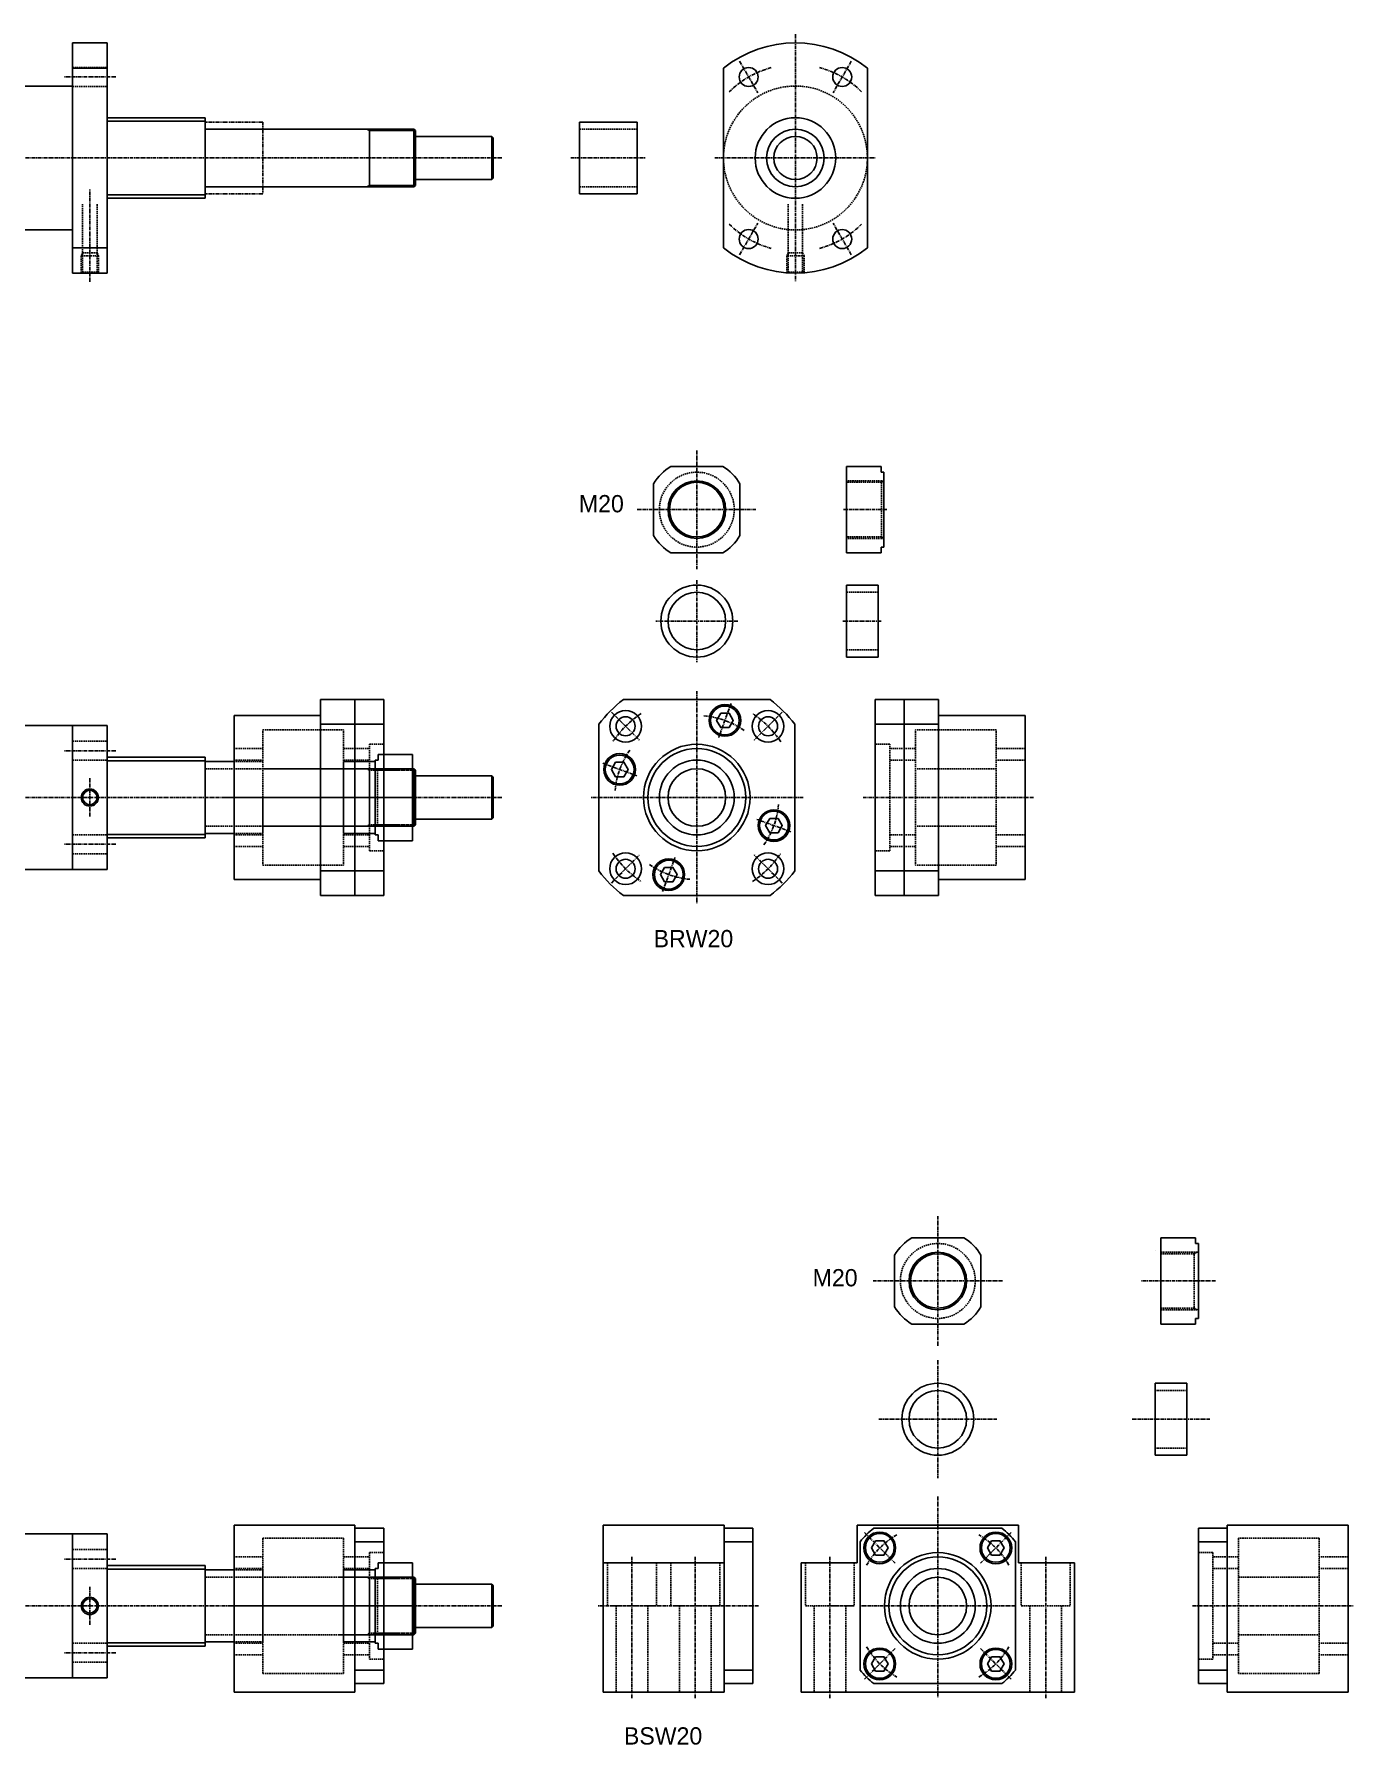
# Model space of a CAD drawing. Extents: x -198 to 719, y -556 to 40.
# Drawn here: x 261 to 719, y -555 to 40 of the extents above; entities that cross this region are included whole.
import ezdxf

# ---------------------------------------------------------------- set-up
doc = ezdxf.new("R2010")
doc.units = 0
for name, pattern in [('CENTER', [2, 1.25, -0.25, 0.25, -0.25]), ('DASHED', [0.75, 0.5, -0.25]), ('PHANTOM', [2.5, 1.25, -0.25, 0.25, -0.25, 0.25, -0.25])]:
    doc.linetypes.add(name, pattern=pattern)
doc.layers.get('0').update_dxf_attribs({"linetype": 'CONTINUOUS'})
doc.layers.add('CENTER', color=1, linetype='CENTER')

# ---------------------------------------------------------------- blocks, each defined once
blk = doc.blocks.new('BSW20')
at = {"color": 7, "linetype": 'CONTINUOUS'}
for p, q in [((0, 27), (0, -27)), ((0, 27), (10, 27)), ((10, 28), (10, -30)), ((10, 28), (52, 28)), ((52, 28), (52, -30)), ((0, 22.27), (10, 22.27)), ((0, -22.27), (10, -22.27)), ((0, -27), (10, -27)), ((10, -30), (52, -30))]:
    blk.add_line(p, q, dxfattribs=at)
at = {"color": 3, "linetype": 'DASHED'}
for p, q in [((0, 18.5), (5, 18.5)), ((5, 18.5), (5, -18.5)), ((14, 23.5), (14, -23.5)), ((42, 23.5), (14, 23.5)), ((42, 23.5), (42, -23.5)), ((14, 17), (5, 17)), ((14, 13), (5, 13)), ((52, 17), (42, 17)), ((52, 13), (42, 13)), ((14, 10), (42, 10)), ((14, -10), (42, -10)), ((14, -13), (5, -13)), ((14, -17), (5, -17)), ((52, -13), (42, -13)), ((52, -17), (42, -17)), ((0, -18.5), (5, -18.5)), ((42, -23.5), (14, -23.5))]:
    blk.add_line(p, q, dxfattribs=at)
at = {"layer": 'CENTER', "color": 1, "linetype": 'CENTER'}
blk.add_line((-2, 0), (54, 0), dxfattribs=at)
blk = doc.blocks.new('BRW20')
at = {"color": 7, "linetype": 'CONTINUOUS'}
for p, q in [((0, 34), (0, -34)), ((22, 34), (0, 34)), ((10, -34), (10, 34)), ((22, -34), (22, 34)), ((22, 25.5), (0, 25.5)), ((22, 28.5), (52, 28.5)), ((52, 0), (52, 28.5)), ((52, 0), (52, -28.5)), ((22, -25.5), (0, -25.5)), ((22, -28.5), (52, -28.5)), ((22, -34), (0, -34))]:
    blk.add_line(p, q, dxfattribs=at)
at = {"color": 3, "linetype": 'DASHED'}
for p, q in [((5, 18.5), (0, 18.5)), ((5, -18.5), (5, 18.5)), ((14, 0), (14, 23.5)), ((42, 23.5), (14, 23.5)), ((42, 0), (42, 23.5)), ((14, 17), (5, 17)), ((14, 13), (5, 13)), ((52, 17), (42, 17)), ((52, 13), (42, 13)), ((42, 10), (14, 10)), ((14, 0), (14, -23.5)), ((42, 0), (42, -23.5)), ((42, -10), (14, -10)), ((14, -13), (5, -13)), ((14, -17), (5, -17)), ((52, -13), (42, -13)), ((52, -17), (42, -17)), ((5, -18.5), (0, -18.5)), ((42, -23.5), (14, -23.5))]:
    blk.add_line(p, q, dxfattribs=at)
at = {"layer": 'CENTER', "color": 1, "linetype": 'CENTER'}
blk.add_line((55, 0), (-4.21, 0), dxfattribs=at)
blk = doc.blocks.new('M20NAT-V')
at = {"color": 7, "linetype": 'CONTINUOUS'}
for p, q in [((12, 15), (0, 15)), ((0, 15), (0, -15)), ((12, 15), (12, 13)), ((13, 13), (12, 13)), ((13, 13), (13, -13)), ((12, -15), (0, -15)), ((12, -15), (12, -13)), ((13, -13), (12, -13))]:
    blk.add_line(p, q, dxfattribs=at)
at = {"color": 3, "linetype": 'DASHED'}
for p, q in [((13, 10), (0, 10)), ((12.13, 9.5), (0, 9.5)), ((12.13, 9.5), (13, 10)), ((12.13, 9.5), (12.13, -9.5)), ((12.13, -9.5), (0, -9.5)), ((13, -10), (0, -10)), ((12.13, -9.5), (13, -10))]:
    blk.add_line(p, q, dxfattribs=at)
at = {"layer": 'CENTER', "color": 1, "linetype": 'CENTER'}
blk.add_line((14, 0), (-1, 0), dxfattribs=at)
blk = doc.blocks.new('BSSZ2806')
at = {"color": 7, "linetype": 'CONTINUOUS'}
for p, q in [((0, 40), (-12, 40)), ((-12, 40), (-12, -40)), ((0, -40), (0, 40)), ((0, 31.22), (-12, 31.22)), ((-65, 25), (-65, -25)), ((-12, 25), (-65, 25)), ((-247.9, 13.5), (-247.4, 14)), ((-247.9, 13.5), (-247.9, -13.5)), ((-65, 14), (-247.4, 14)), ((-247.4, 14), (-247.4, -14)), ((0, 14), (34.1, 14)), ((34.1, 14), (34.1, -14)), ((34.1, 13.5), (34.1, -13.5)), ((-265.4, 10), (-265.9, 9.5)), ((-265.9, 9.5), (-265.9, -9.5)), ((-265.9, 7), (-265.9, -7)), ((-265.4, 10), (-265.4, -10)), ((-263.25, 10), (-265.4, 10)), ((-263.25, 10), (-263.25, -10)), ((-261.9, 9.5), (-263.25, 9.5)), ((-261.9, 10), (-261.9, -10)), ((-248.2, 10), (-261.9, 10)), ((106.6, 10), (34.4, 10)), ((105.6, 10), (80.26, 10)), ((91.1, 10), (91.1, -10)), ((106.6, 10), (106.6, -10)), ((107.1, 9.5), (106.6, 10)), ((107.1, 9.5), (107.1, -9.5)), ((133.6, 7.5), (107.1, 7.5)), ((133.6, 7.5), (133.6, -7.5)), ((134.1, 7), (133.6, 7.5)), ((134.1, 7), (134.1, -7)), ((-265.9, -9.5), (-265.4, -10)), ((-263.25, -10), (-265.4, -10)), ((-261.9, -9.5), (-263.25, -9.5)), ((-248.2, -10), (-261.9, -10)), ((106.6, -10), (34.4, -10)), ((105.6, -10), (80.26, -10)), ((107.1, -9.5), (106.6, -10)), ((133.6, -7.5), (107.1, -7.5)), ((134.1, -7), (133.6, -7.5)), ((-247.9, -13.5), (-247.4, -14)), ((-65, -14), (-247.4, -14)), ((0, -14), (34.1, -14)), ((-65, -25), (-12, -25)), ((-12, -31.22), (0, -31.22)), ((-12, -40), (0, -40))]:
    blk.add_line(p, q, dxfattribs=at)
at = {"color": 3, "linetype": 'DASHED'}
for p, q in [((-12, 31.45), (0, 31.45)), ((-12, 24.85), (0, 24.85)), ((-8.5, -39.62), (-8.5, -16.06)), ((-3.5, -16.06), (-3.5, -39.62)), ((-9, -34), (-8.5, -33)), ((-9, -39.87), (-9, -34)), ((-3, -34), (-9, -34)), ((-8.5, -33), (-3.5, -33)), ((-3.5, -33), (-3, -34)), ((-3, -34), (-3, -39.89)), ((-8.5, -39.62), (-8.86, -39.9)), ((-3.5, -39.62), (-8.5, -39.62)), ((-3.14, -39.9), (-3.5, -39.62))]:
    blk.add_line(p, q, dxfattribs=at)
at = {"color": 3, "linetype": 'CONTINUOUS'}
for p, q in [((-65, 12.8), (-247.9, 12.8)), ((0, 12.8), (34.1, 12.8)), ((91.1, 9.5), (90.23, 10)), ((107.1, 9.5), (91.1, 9.5)), ((91.1, -9.5), (90.23, -10)), ((107.1, -9.5), (91.1, -9.5)), ((-65, -12.8), (-247.9, -12.8)), ((0, -12.8), (34.1, -12.8))]:
    blk.add_line(p, q, dxfattribs=at)
at = {"color": 3, "linetype": 'PHANTOM'}
for p, q in [((54.1, 12.5), (34.1, 12.5)), ((54.1, 12.5), (54.1, -12.5)), ((54.1, -12.5), (34.1, -12.5))]:
    blk.add_line(p, q, dxfattribs=at)
at = {"color": 7, "linetype": 'CONTINUOUS'}
for centre, start, end in [((-248.2, 10.3), 270, 0), ((34.4, 10.3), 180, 270), ((-248.2, -10.3), 0, 90), ((34.4, -10.3), 90, 180)]:
    blk.add_arc(centre, 0.3, start, end, dxfattribs=at)
at = {"color": 0, "linetype": 'BYBLOCK'}
for p in [(-65, 25), (-65, -25)]:
    blk.add_point(p, dxfattribs=at)
at = {"layer": 'CENTER', "color": 1, "linetype": 'CENTER'}
for p, q in [((3, 28.15), (-15, 28.15)), ((137.1, 0), (-273.4, 0)), ((-6, -43), (-6, -10.77))]:
    blk.add_line(p, q, dxfattribs=at)
blk = doc.blocks.new('SP20')
at = {"color": 7, "linetype": 'CONTINUOUS'}
for p, q in [((0, 12.5), (0, -12.5)), ((11, 12.5), (0, 12.5)), ((11, -12.5), (11, 12.5)), ((11, -12.5), (0, -12.5))]:
    blk.add_line(p, q, dxfattribs=at)
at = {"color": 3, "linetype": 'DASHED'}
for p, q in [((0, 10), (11, 10)), ((0, -10), (11, -10))]:
    blk.add_line(p, q, dxfattribs=at)
at = {"layer": 'CENTER', "color": 1, "linetype": 'CENTER'}
blk.add_line((-1.25, 0), (12.25, 0), dxfattribs=at)
blk = doc.blocks.new('BSSZ2806-3')
at = {"color": 7, "linetype": 'CONTINUOUS'}
for p, q in [((-12, 25), (-65, 25)), ((-65, 25), (-65, -25)), ((-12, 25), (-12, -25)), ((0, 25), (-12, 25)), ((0, -25), (0, 25)), ((-65, 14), (-244.9, 14)), ((0, 14), (34.1, 14)), ((34.1, 14), (34.1, -14)), ((34.1, 13.5), (34.1, -13.5)), ((44.1, 12.5), (34.1, 12.5)), ((-265.4, 10), (-265.9, 9.5)), ((-265.9, 9.5), (-265.9, -9.5)), ((-265.9, 7), (-265.9, -7)), ((-265.4, 10), (-265.4, -10)), ((-265.4, 10), (-264.9, 10)), ((106.6, 10), (106.1, 10)), ((106.6, 10), (106.6, -10)), ((107.1, 9.5), (106.6, 10)), ((107.1, 9.5), (107.1, -9.5)), ((133.6, 7.5), (107.1, 7.5)), ((133.6, 7.5), (133.6, -7.5)), ((134.1, 7), (133.6, 7.5)), ((134.1, 7), (134.1, -7)), ((-265.9, -9.5), (-265.4, -10)), ((-265.4, -10), (-264.9, -10)), ((106.6, -10), (106.1, -10)), ((107.1, -9.5), (106.6, -10)), ((133.6, -7.5), (107.1, -7.5)), ((134.1, -7), (133.6, -7.5)), ((-65, -14), (-244.9, -14)), ((0, -14), (34.1, -14)), ((44.1, -12.5), (34.1, -12.5)), ((-65, -25), (-12, -25)), ((0, -25), (-12, -25))]:
    blk.add_line(p, q, dxfattribs=at)
at = {"color": 3, "linetype": 'DASHED'}
for p, q in [((-12, 19.55), (0, 19.55)), ((-247.9, 13.5), (-247.4, 14)), ((-247.9, 13.5), (-247.9, -13.5)), ((-247.4, 14), (-247.4, -14)), ((-244.9, 14), (-247.4, 14)), ((-12, 12.95), (0, 12.95)), ((54.1, 12.5), (44.1, 12.5)), ((54.1, 12.5), (54.1, -12.5)), ((-263.25, 10), (-264.9, 10)), ((-263.25, 10), (-263.25, -10)), ((-261.9, 9.5), (-263.25, 9.5)), ((-261.9, 10), (-261.9, -10)), ((-248.2, 10), (-261.9, 10)), ((54.1, 10), (34.4, 10)), ((106.1, 10), (54.1, 10)), ((105.6, 10), (80.26, 10)), ((91.1, 9.5), (90.23, 10)), ((91.1, 10), (91.1, -10)), ((107.1, 9.5), (91.1, 9.5)), ((-263.25, -10), (-264.9, -10)), ((-261.9, -9.5), (-263.25, -9.5)), ((-248.2, -10), (-261.9, -10)), ((54.1, -10), (34.4, -10)), ((106.1, -10), (54.1, -10)), ((105.6, -10), (80.26, -10)), ((91.1, -9.5), (90.23, -10)), ((107.1, -9.5), (91.1, -9.5)), ((-247.9, -13.5), (-247.4, -14)), ((-244.9, -14), (-247.4, -14)), ((-12, -12.95), (0, -12.95)), ((54.1, -12.5), (44.1, -12.5)), ((-12, -19.55), (0, -19.55))]:
    blk.add_line(p, q, dxfattribs=at)
at = {"color": 3, "linetype": 'CONTINUOUS'}
for p, q in [((-65, 12.8), (-247.9, 12.8)), ((0, 12.8), (34.1, 12.8)), ((-65, -12.8), (-247.9, -12.8)), ((0, -12.8), (34.1, -12.8))]:
    blk.add_line(p, q, dxfattribs=at)
blk.add_circle((-6, 0), 3, dxfattribs=at)
at = {"color": 7, "linetype": 'CONTINUOUS'}
blk.add_circle((-6, 0), 2.5, dxfattribs=at)
at = {"color": 3, "linetype": 'DASHED'}
for centre, start, end in [((-248.2, 10.3), 270, 0), ((-248.2, -10.3), 0, 90)]:
    blk.add_arc(centre, 0.3, start, end, dxfattribs=at)
at = {"color": 7, "linetype": 'CONTINUOUS'}
for centre, start, end in [((34.4, 10.3), 180, 270), ((34.4, -10.3), 90, 180)]:
    blk.add_arc(centre, 0.3, start, end, dxfattribs=at)
at = {"color": 0, "linetype": 'BYBLOCK'}
for p in [(-65, 25), (-65, -25)]:
    blk.add_point(p, dxfattribs=at)
at = {"layer": 'CENTER', "color": 1, "linetype": 'CENTER'}
for p, q in [((3, 16.25), (-15, 16.25)), ((-6, 6.68), (-6, -6.68)), ((137.1, 0), (-273.4, 0)), ((3, -16.25), (-15, -16.25))]:
    blk.add_line(p, q, dxfattribs=at)
blk = doc.blocks.new('BSSZ2806-2')
at = {"color": 7, "linetype": 'CONTINUOUS'}
for p, q in [((-12, 25), (-65, 25)), ((-65, 25), (-65, -25)), ((-12, 25), (-12, -25)), ((0, 25), (-12, 25)), ((0, -25), (0, 25)), ((-65, 14), (-241.9, 14)), ((0, 14), (34.1, 14)), ((34.1, 14), (34.1, -14)), ((34.1, 13.5), (34.1, -13.5)), ((44.1, 12.5), (34.1, 12.5)), ((106.6, 10), (106.1, 10)), ((106.6, 10), (106.6, -10)), ((107.1, 9.5), (106.6, 10)), ((107.1, 9.5), (107.1, -9.5)), ((133.6, 7.5), (107.1, 7.5)), ((133.6, 7.5), (133.6, -7.5)), ((134.1, 7), (133.6, 7.5)), ((134.1, 7), (134.1, -7)), ((106.6, -10), (106.1, -10)), ((107.1, -9.5), (106.6, -10)), ((133.6, -7.5), (107.1, -7.5)), ((134.1, -7), (133.6, -7.5)), ((-65, -14), (-241.9, -14)), ((0, -14), (34.1, -14)), ((44.1, -12.5), (34.1, -12.5)), ((-65, -25), (-12, -25)), ((0, -25), (-12, -25))]:
    blk.add_line(p, q, dxfattribs=at)
at = {"color": 3, "linetype": 'DASHED'}
for p, q in [((-12, 19.55), (0, 19.55)), ((-247.9, 13.5), (-247.4, 14)), ((-247.9, 13.5), (-247.9, -13.5)), ((-247.4, 14), (-247.4, -14)), ((-241.9, 14), (-247.4, 14)), ((-12, 12.95), (0, 12.95)), ((54.1, 12.5), (44.1, 12.5)), ((54.1, 12.5), (54.1, -12.5)), ((-265.4, 10), (-265.9, 9.5)), ((-265.9, 9.5), (-265.9, -9.5)), ((-265.9, 7), (-265.9, -7)), ((-265.4, 10), (-265.4, -10)), ((-263.25, 10), (-265.4, 10)), ((-263.25, 10), (-263.25, -10)), ((-261.9, 9.5), (-263.25, 9.5)), ((-261.9, 10), (-261.9, -10)), ((-248.2, 10), (-261.9, 10)), ((54.1, 10), (34.4, 10)), ((106.1, 10), (54.1, 10)), ((105.6, 10), (80.26, 10)), ((91.1, 9.5), (90.23, 10)), ((91.1, 10), (91.1, -10)), ((107.1, 9.5), (91.1, 9.5)), ((-265.9, -9.5), (-265.4, -10)), ((-263.25, -10), (-265.4, -10)), ((-261.9, -9.5), (-263.25, -9.5)), ((-248.2, -10), (-261.9, -10)), ((54.1, -10), (34.4, -10)), ((106.1, -10), (54.1, -10)), ((105.6, -10), (80.26, -10)), ((91.1, -9.5), (90.23, -10)), ((107.1, -9.5), (91.1, -9.5)), ((-247.9, -13.5), (-247.4, -14)), ((-241.9, -14), (-247.4, -14)), ((-12, -12.95), (0, -12.95)), ((54.1, -12.5), (44.1, -12.5)), ((-12, -19.55), (0, -19.55))]:
    blk.add_line(p, q, dxfattribs=at)
at = {"color": 3, "linetype": 'CONTINUOUS'}
for p, q in [((-65, 12.8), (-247.9, 12.8)), ((0, 12.8), (34.1, 12.8)), ((-65, -12.8), (-247.9, -12.8)), ((0, -12.8), (34.1, -12.8))]:
    blk.add_line(p, q, dxfattribs=at)
blk.add_circle((-6, 0), 3, dxfattribs=at)
at = {"color": 7, "linetype": 'CONTINUOUS'}
blk.add_circle((-6, 0), 2.5, dxfattribs=at)
at = {"color": 3, "linetype": 'DASHED'}
for centre, start, end in [((-248.2, 10.3), 270, 0), ((-248.2, -10.3), 0, 90)]:
    blk.add_arc(centre, 0.3, start, end, dxfattribs=at)
at = {"color": 7, "linetype": 'CONTINUOUS'}
for centre, start, end in [((34.4, 10.3), 180, 270), ((34.4, -10.3), 90, 180)]:
    blk.add_arc(centre, 0.3, start, end, dxfattribs=at)
at = {"color": 0, "linetype": 'BYBLOCK'}
for p in [(-65, 25), (-65, -25)]:
    blk.add_point(p, dxfattribs=at)
at = {"layer": 'CENTER', "color": 1, "linetype": 'CENTER'}
for p, q in [((3, 16.25), (-15, 16.25)), ((-6, 6.68), (-6, -6.68)), ((137.1, 0), (-273.4, 0)), ((3, -16.25), (-15, -16.25))]:
    blk.add_line(p, q, dxfattribs=at)

msp = doc.modelspace()

# ---------------------------------------------------------------- linework, layer by layer
at = {"color": 7, "linetype": 'CONTINUOUS'}
for p, q in [((500, -34.64), (500, 27.81)), ((550, 27.81), (550, -34.64)), ((450, -15.91), (450, 9.09)), ((450, 9.09), (470, 9.09)), ((470, 9.09), (470, -15.91)), ((470, -15.91), (450, -15.91)), ((481.73, -110.56), (499.76, -110.56)), ((475.74, -134.58), (475.74, -116.55)), ((505.74, -116.55), (505.74, -134.58)), ((499.76, -140.56), (481.73, -140.56)), ((490.74, -140.56), (490.74, -140.56)), ((495.25, -140.56), (495.25, -140.56)), ((465.24, -191.56), (516.24, -191.56)), ((456.74, -200.06), (456.74, -251.06)), ((524.74, -200.06), (524.74, -251.06)), ((516.24, -259.56), (465.24, -259.56)), ((565.44, -378.49), (583.47, -378.49)), ((651.95, -378.49), (651.95, -408.49)), ((651.95, -378.49), (663.95, -378.49)), ((663.95, -378.49), (663.95, -380.49)), ((559.45, -384.48), (559.45, -402.51)), ((589.45, -384.48), (589.45, -402.51)), ((664.95, -380.49), (663.95, -380.49)), ((664.95, -380.49), (664.95, -406.49)), ((565.44, -408.49), (583.47, -408.49)), ((651.95, -408.49), (663.95, -408.49)), ((664.95, -406.49), (663.95, -406.49)), ((663.95, -406.49), (663.95, -408.49)), ((660.95, -429.03), (649.95, -429.03)), ((649.95, -429.03), (649.95, -454.03)), ((660.95, -429.03), (660.95, -454.03)), ((660.95, -454.03), (649.95, -454.03)), ((458.22, -478.36), (458.22, -536.36)), ((500.22, -478.36), (458.22, -478.36)), ((500.22, -478.36), (500.22, -536.36)), ((510.22, -479.36), (500.22, -479.36)), ((510.22, -479.36), (510.22, -533.36)), ((546.45, -478.36), (602.45, -478.36)), ((546.45, -478.36), (546.45, -491.36)), ((596.73, -479.36), (552.18, -479.36)), ((602.45, -478.36), (602.45, -491.36)), ((510.22, -484.09), (500.22, -484.09)), ((547.45, -528.63), (547.45, -484.09)), ((601.45, -484.09), (601.45, -528.63)), ((500.22, -491.36), (458.22, -491.36)), ((526.95, -491.36), (526.95, -536.36)), ((526.95, -491.36), (546.45, -491.36)), ((602.45, -491.36), (621.95, -491.36)), ((621.95, -491.36), (621.95, -536.36)), ((510.22, -528.63), (500.22, -528.63)), ((510.22, -533.36), (500.22, -533.36)), ((596.73, -533.36), (552.18, -533.36)), ((500.22, -536.36), (458.22, -536.36)), ((526.95, -536.36), (621.95, -536.36))]:
    msp.add_line(p, q, dxfattribs=at)
at = {"color": 3, "linetype": 'DASHED'}
for p, q in [((450, 6.59), (470, 6.59)), ((470, -13.41), (450, -13.41)), ((522.5, -36.41), (522.5, -19.47)), ((527.5, -19.47), (527.5, -36.41)), ((522, -37.41), (522.5, -36.41)), ((528, -37.41), (522, -37.41)), ((522, -43.28), (522, -37.41)), ((522.5, -36.41), (527.5, -36.41)), ((522.5, -43.04), (522.5, -36.41)), ((527.5, -36.41), (528, -37.41)), ((527.5, -36.41), (527.5, -43.04)), ((528, -37.41), (528, -43.3)), ((522.5, -43.04), (522.14, -43.31)), ((527.5, -43.04), (522.5, -43.04)), ((527.86, -43.31), (527.5, -43.04)), ((649.95, -382.74), (649.95, -382.74)), ((664.49, -383.49), (651.95, -383.49)), ((663.54, -384.04), (651.95, -384.04)), ((663.54, -384.04), (664.95, -383.23)), ((663.54, -403.49), (663.54, -383.49)), ((649.95, -393.49), (649.95, -393.49)), ((663.54, -402.94), (651.95, -402.94)), ((664.49, -403.49), (651.95, -403.49)), ((663.54, -402.94), (664.95, -403.75)), ((649.95, -431.53), (660.95, -431.53)), ((649.95, -451.53), (660.95, -451.53)), ((459.72, -491.36), (459.72, -506.36)), ((476.72, -491.36), (476.72, -506.36)), ((481.72, -491.36), (481.72, -506.36)), ((498.72, -491.36), (498.72, -506.36)), ((528.45, -491.36), (528.45, -506.36)), ((545.45, -491.36), (545.45, -506.36)), ((603.45, -491.36), (603.45, -506.36)), ((620.45, -491.36), (620.45, -506.36)), ((459.72, -506.36), (476.72, -506.36)), ((462.72, -506.36), (462.72, -536.36)), ((473.72, -506.36), (473.72, -536.36)), ((481.72, -506.36), (498.72, -506.36)), ((484.72, -506.36), (484.72, -536.36)), ((495.72, -506.36), (495.72, -536.36)), ((528.45, -506.36), (545.45, -506.36)), ((531.45, -506.36), (531.45, -536.36)), ((542.45, -506.36), (542.45, -536.36)), ((603.45, -506.36), (620.45, -506.36)), ((606.45, -506.36), (606.45, -536.36)), ((617.45, -506.36), (617.45, -536.36))]:
    msp.add_line(p, q, dxfattribs=at)
for points in [[(499.05, -196.28), (497.61, -198.78), (499.05, -201.28), (501.94, -201.28), (503.38, -198.78), (501.94, -196.28)], [(462.52, -213.32), (461.08, -215.82), (462.52, -218.32), (465.41, -218.32), (466.85, -215.82), (465.41, -213.32)], [(516.08, -232.81), (514.64, -235.31), (516.08, -237.81), (518.97, -237.81), (520.41, -235.31), (518.97, -232.81)], [(479.55, -249.84), (478.11, -252.34), (479.55, -254.84), (482.44, -254.84), (483.88, -252.34), (482.44, -249.84)]]:
    msp.add_lwpolyline(points, close=True)
at = {"color": 7, "linetype": 'CONTINUOUS'}
for points in [[(552.86, -483.71), (551.41, -486.21), (552.86, -488.71), (555.74, -488.71), (557.19, -486.21), (555.74, -483.71)], [(593.16, -483.71), (591.72, -486.21), (593.16, -488.71), (596.05, -488.71), (597.49, -486.21), (596.05, -483.71)], [(552.86, -524.01), (551.41, -526.51), (552.86, -529.01), (555.74, -529.01), (557.19, -526.51), (555.74, -524.01)], [(593.16, -524.01), (591.72, -526.51), (593.16, -529.01), (596.05, -529.01), (597.49, -526.51), (596.05, -524.01)]]:
    msp.add_lwpolyline(points, close=True, dxfattribs=at)
for centre, radius in [((508.75, 24.73), 3.3), ((541.25, 24.73), 3.3), ((525, -3.41), 14), ((525, -3.41), 10), ((525, -3.41), 7.5), ((508.75, -31.56), 3.3), ((541.25, -31.56), 3.3), ((490.74, -125.56), 9.5), ((490.74, -164.28), 12.5), ((490.74, -164.28), 10), ((466, -200.81), 5.5), ((515.49, -200.81), 5.5), ((466, -200.81), 3.3), ((515.49, -200.81), 3.3), ((490.74, -225.56), 13), ((490.74, -225.56), 10), ((466, -250.31), 5.5), ((466, -250.31), 3.3), ((515.49, -250.31), 5.5), ((515.49, -250.31), 3.3), ((574.45, -393.49), 9.45), ((574.45, -441.53), 12.5), ((574.45, -441.53), 10), ((554.3, -486.21), 5.5), ((554.3, -486.21), 5), ((594.61, -486.21), 5.5), ((594.61, -486.21), 5), ((574.45, -506.36), 18.5), ((574.45, -506.36), 17), ((574.45, -506.36), 13), ((574.45, -506.36), 10), ((554.3, -526.51), 5.5), ((554.3, -526.51), 5), ((594.61, -526.51), 5.5), ((594.61, -526.51), 5)]:
    msp.add_circle(centre, radius, dxfattribs=at)
at = {"color": 3, "linetype": 'DASHED'}
for centre, radius in [((525, -3.41), 25), ((490.74, -125.56), 13), ((574.45, -393.49), 13)]:
    msp.add_circle(centre, radius, dxfattribs=at)
at = {"color": 3, "linetype": 'CONTINUOUS'}
for centre in [(490.74, -125.56), (574.45, -393.49)]:
    msp.add_circle(centre, 10, dxfattribs=at)
for centre, radius in [((500.49, -198.78), 5.5), ((500.49, -198.78), 5), ((490.74, -225.56), 18.5), ((463.96, -215.82), 5.5), ((463.96, -215.82), 5), ((490.74, -225.56), 17), ((517.53, -235.31), 5.5), ((517.53, -235.31), 5), ((481, -252.34), 5.5), ((481, -252.34), 5)]:
    msp.add_circle(centre, radius)
at = {"color": 7, "linetype": 'CONTINUOUS'}
for centre, radius, start, end in [((525, -3.41), 40, 51.31781, 128.68219), ((525, -3.41), 40, 231.31781, 308.68219), ((490.74, -125.56), 17.5, 121.00272, 148.99728), ((490.74, -125.56), 17.5, 31.00272, 58.99728), ((490.74, -125.56), 17.5, 211.00272, 238.99728), ((490.74, -125.56), 17.5, 301.00272, 328.99728), ((490.74, -225.56), 42.5, 126.8699, 143.1301), ((490.74, -225.56), 42.5, 36.8699, 53.1301), ((490.74, -225.56), 42.5, 216.8699, 233.1301), ((490.74, -225.56), 42.5, 306.8699, 323.1301), ((574.45, -393.49), 17.5, 121.00272, 148.99728), ((574.45, -393.49), 17.5, 31.00272, 58.99728), ((574.45, -393.49), 17.5, 211.00272, 238.99728), ((574.45, -393.49), 17.5, 301.00272, 328.99728), ((574.45, -506.36), 35, 129.51765, 140.48235), ((574.45, -506.36), 35, 39.51765, 50.48235), ((574.45, -506.36), 35, 219.51765, 230.48235), ((574.45, -506.36), 35, 309.51765, 320.48235)]:
    msp.add_arc(centre, radius, start, end, dxfattribs=at)
at = {"layer": 'CENTER', "color": 1, "linetype": 'CENTER'}
for p, q in [((525, 39.59), (525, -46.41)), ((505.6, 30.19), (511.9, 19.28)), ((544.4, 30.19), (538.1, 19.28)), ((447, -3.41), (473, -3.41)), ((497, -3.41), (553, -3.41)), ((505.6, -37.01), (511.9, -26.1)), ((544.4, -37.01), (538.1, -26.1)), ((490.74, -146.28), (490.74, -104.84)), ((470.03, -125.56), (511.46, -125.56)), ((490.74, -150.03), (490.74, -178.53)), ((504.99, -164.28), (476.49, -164.28)), ((490.74, -188.56), (490.74, -262.56)), ((461.05, -195.86), (470.95, -205.76)), ((502.65, -192.86), (498.34, -204.7)), ((520.44, -195.86), (510.54, -205.76)), ((458.04, -213.66), (469.88, -217.97)), ((527.74, -225.56), (453.74, -225.56)), ((523.45, -237.47), (511.61, -233.16)), ((461.05, -255.26), (470.95, -245.36)), ((478.84, -258.26), (483.15, -246.42)), ((520.44, -255.26), (510.54, -245.36)), ((574.45, -415.99), (574.45, -370.99)), ((596.95, -393.49), (551.95, -393.49)), ((670.95, -393.49), (644.95, -393.49)), ((574.45, -421.03), (574.45, -462.03)), ((553.95, -441.53), (594.95, -441.53)), ((641.95, -441.53), (668.95, -441.53)), ((574.45, -468.36), (574.45, -538.36)), ((549, -480.9), (559.6, -491.51)), ((599.91, -480.9), (589.3, -491.51)), ((468.22, -489.36), (468.22, -538.36)), ((490.22, -489.36), (490.22, -538.36)), ((536.95, -489.36), (536.95, -538.36)), ((611.95, -489.36), (611.95, -538.36)), ((512.22, -506.36), (456.22, -506.36)), ((536.45, -506.36), (545.45, -506.36)), ((601.45, -506.36), (547.45, -506.36)), ((536.95, -511.36), (536.95, -538.36)), ((611.95, -511.36), (611.95, -538.36)), ((559.6, -521.21), (549, -531.82)), ((589.3, -521.21), (599.91, -531.82))]:
    msp.add_line(p, q, dxfattribs=at)
for centre, radius, start, end in [((525, -3.41), 32.5, 105, 135), ((525, -3.41), 32.5, 45, 75), ((525, -3.41), 32.5, 225, 255), ((525, -3.41), 32.5, 285, 315), ((490.74, -225.56), 35, 123.52166, 146.47834), ((490.74, -225.56), 35, 33.52166, 56.47834), ((490.74, -225.56), 35, 213.52166, 236.47834), ((490.74, -225.56), 35, 303.52166, 326.47834), ((574.45, -506.36), 28.5, 119.87831, 150.12169), ((574.45, -506.36), 28.5, 29.87831, 60.12169), ((574.45, -506.36), 28.5, 209.87831, 240.12169), ((574.45, -506.36), 28.5, 299.87831, 330.12169)]:
    msp.add_arc(centre, radius, start, end, dxfattribs=at)
at = {"layer": 'CENTER'}
for start, end in [(54.87831, 85.12169), (144.87831, 175.12169), (324.87831, 355.12169), (234.87831, 265.12169)]:
    msp.add_arc((490.74, -225.56), 28.5, start, end, dxfattribs=at)

# ---------------------------------------------------------------- block references
at = {"color": 7, "linetype": 'CONTINUOUS'}
for name, p in [('BSSZ2806', (285.9, -3.41)), ('M20NAT-V', (542.74, -125.56)), ('SP20', (542.74, -164.28)), ('BRW20', (552.74, -225.56)), ('BSSZ2806-3', (285.9, -225.56)), ('SP20', (368, -225.56)), ('BSW20', (664.95, -506.36)), ('BSSZ2806-2', (285.9, -506.36)), ('SP20', (368, -506.36))]:
    msp.add_blockref(name, p, dxfattribs=at)
at = {"color": 7, "linetype": 'CONTINUOUS', "xscale": -1}
for name, p in [('BRW20', (382, -225.56)), ('BSW20', (382, -506.36))]:
    msp.add_blockref(name, p, dxfattribs=at)
at = {"color": 3, "linetype": 'DASHED', "xscale": -1}
for p in [(392, -225.56), (392, -506.36)]:
    msp.add_blockref('M20NAT-V', p, dxfattribs=at)

# ---------------------------------------------------------------- texts
for s, p in [('M20', (449.78, -126.49)), ('BRW20', (475.74, -277.57)), ('M20', (530.98, -395.36)), ('BSW20', (465.43, -554.52))]:
    msp.add_text(s, height=6).set_placement(p)

doc.saveas('drawing.dxf')
